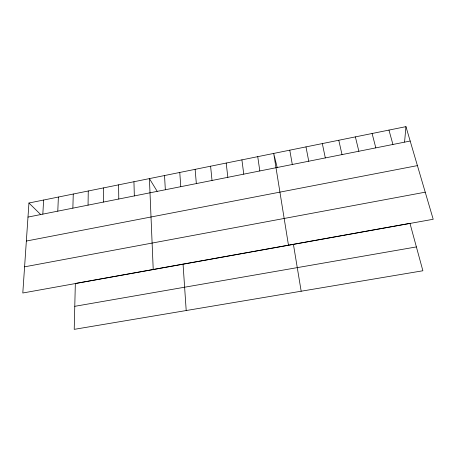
<?xml version="1.0" encoding="UTF-8"?>
<svg xmlns="http://www.w3.org/2000/svg" width="456" height="456" viewBox="0 0 456 456"><rect width="100%" height="100%" fill="white"/><g stroke="black" fill="none" stroke-linecap="round" stroke-linejoin="round"><path stroke-width="0.68" d="M103.358 202.088L103.369 187.929M88.054 205.132L88.259 190.99M75.337 283.461L74.214 329.357L422.883 270.767L409.961 223.337L365.495 231.329M72.863 208.153L73.262 194.028M57.792 211.156L58.379 197.043M42.835 214.132L43.611 200.036M28.95 203.005L22.8 293.003L433.2 219.273L405.948 126.643L28.95 203.005L40.601 214.468M404.575 142.038L405.948 126.643M27.987 217.084L410.183 141.035M26.351 241.042L417.411 165.613M24.59 266.828L425.231 192.181M76.032 283.341L101.027 278.85M101.722 278.724L169.267 266.589M169.957 266.464L210.091 259.253M210.769 259.128L250.635 251.968M251.324 251.843L364.8 231.454M74.778 306.318L416.385 246.918M157.16 191.275L149.408 178.604L153.222 269.57M388.957 130.085L392.935 144.466M372.096 133.5L375.824 147.875M277.168 167.392L273.697 153.427L288.483 245.271M355.372 136.885L358.855 151.25M338.779 140.249L342.017 154.601M322.318 143.583L325.316 157.924M305.982 146.889L308.746 161.219M289.777 150.172L292.307 164.491M293.407 244.279L301.171 291.219M257.737 156.659L259.817 170.954M241.908 159.868L243.76 174.152M226.193 163.048L227.835 177.321M210.604 166.212L212.023 180.468M195.128 169.341L196.342 183.586M179.772 172.453L180.775 186.681M183.055 264.109L186.202 310.542M164.536 175.543L165.334 189.759M133.944 181.739L134.332 195.926M118.6 184.845L118.788 199.015"/></g></svg>
